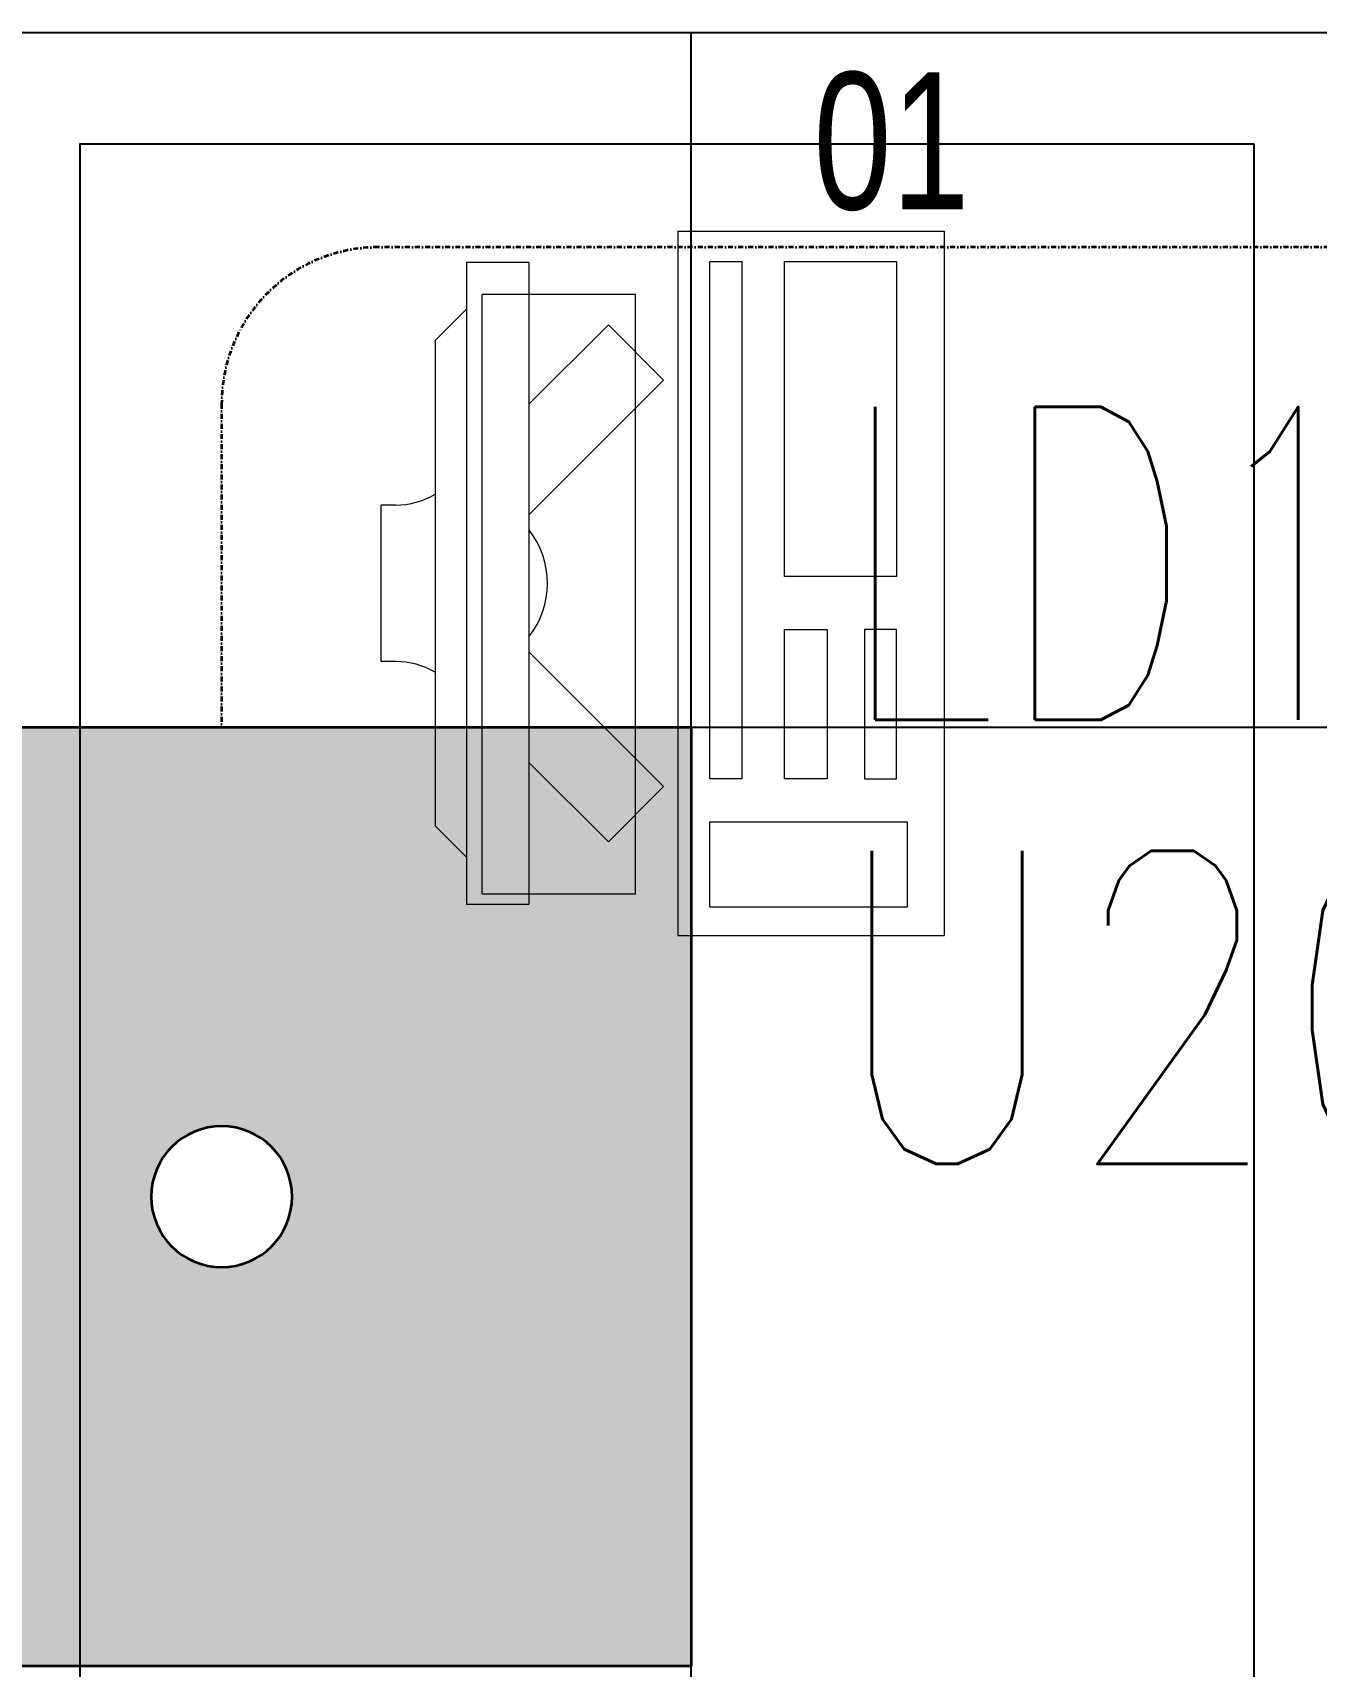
# Model space of a CAD drawing. Extents: x -12260 to 184725, y -29287 to 19916.
# Drawn here: x 11576 to 12396, y 7510 to 8554 of the extents above; entities that cross this region are included whole.
import ezdxf
from ezdxf.enums import TextEntityAlignment as Align

# ---------------------------------------------------------------- set-up
doc = ezdxf.new("R2010")
doc.units = 0
doc.header["$LTSCALE"] = 0.25
doc.linetypes.add('DASHDOT', pattern=[25.4, 12.7, -6.35, 0, -6.35])
for name, color, linetype, lineweight in [('01-First Floor-FUR$0$72_EGR_EQP_TAG', 142, 'Continuous', 5), ('01-First Floor-FUR$0$LOADING', 253, 'Continuous', 5), ('E-LITE-CIRC', 6, 'Continuous', 25), ('E-LITE-CIRC-NUMB', 6, 'Continuous', 25), ('E-LITE-CLNG', 150, 'Continuous', 35), ('E-LITE-CLNG-CNDT', 6, 'DASHDOT', 35), ('E-LITE-CTRL', 6, 'Continuous', 25), ('E-LITE-IDEN', 6, 'Continuous', 25)]:
    doc.layers.add(name, color=color, linetype=linetype, lineweight=lineweight)
doc.layers.add('01-First Floor-FUR$0$FALSE CEILING', color=251, linetype='Continuous')
doc.styles.add('01-First Floor-FUR$0$X3G_ENTITY_257CFD', font='swisscl.ttf', dxfattribs={"height": 200})
doc.styles.add('DC_SIMPLEX', font='SIMPLEX.shx', dxfattribs={"width": 0.7})

# ---------------------------------------------------------------- blocks, each defined once
blk = doc.blocks.new('*U188')
h = blk.add_hatch(color=254)
h.dxf.hatch_style = 1
h.paths.add_polyline_path([(-300, 300), (-300, -300), (300, -300), (300, 300)])
edge = h.paths.add_edge_path(flags=16)
edge.add_arc((0, 0), 45, 0, 360)
blk.add_lwpolyline([(-300, 300), (-300, -300), (300, -300), (300, 300)], close=True)
blk.add_circle((0, 0), 45)
at = {"layer": 'E-LITE-CIRC-NUMB', "style": 'DC_SIMPLEX', "width": 0.7, "flags": 8}
blk.add_attdef('CIRCUIT', text='', height=200, rotation=0, dxfattribs=at).set_placement((-473.9, 300), align=Align.RIGHT)
at = {"layer": 'E-LITE-CTRL', "style": 'DC_SIMPLEX', "width": 0.7, "flags": 8}
blk.add_attdef('CONTROL', (1118.9, -935), '', height=200, rotation=360, dxfattribs=at)
at = {"layer": 'E-LITE-IDEN', "style": 'DC_SIMPLEX', "width": 0.7, "flags": 8}
blk.add_attdef('TYPE', (460.4, 457.6), '', height=200, rotation=360, dxfattribs=at)
blk = doc.blocks.new('01-First Floor-FUR$0$ITCWLS1-P')
at = {"layer": '01-First Floor-FUR$0$LOADING'}
for p, q in [((-0.17, 0.45), (-0.17, 0)), ((-0.17, 0.45), (0, 0.45)), ((0, 0.45), (0, 0)), ((-0.2651, 0.43, 0), (-0.3051, 0.43, 0)), ((-0.3051, 0.43, 0), (-0.3051, 0.02, 0)), ((-0.2651, 0.43, 0), (-0.2651, 0.02, 0)), ((-0.1496, 0.4305), (-0.1291, 0.4305)), ((-0.1291, 0.4305), (-0.1291, 0.4089)), ((-0.197, 0.4094), (-0.295, 0.4094)), ((-0.295, 0.0264), (-0.295, 0.4094)), ((-0.197, 0.0264), (-0.197, 0.4094)), ((-0.3251, 0.38, 0), (-0.3051, 0.4, 0)), ((-0.3251, 0.38, 0), (-0.3251, 0.07, 0)), ((-0.3503, 0.275), (-0.3596, 0.275)), ((-0.3596, 0.175), (-0.3596, 0.275)), ((-0.3503, 0.175), (-0.3596, 0.175)), ((-0.3251, 0.07, 0), (-0.3051, 0.05, 0)), ((-0.197, 0.0264), (-0.295, 0.0264)), ((-0.3051, 0.02, 0), (-0.2651, 0.02, 0)), ((-0.17, 0), (0, 0))]:
    blk.add_line(p, q, dxfattribs=at)
at = {"layer": '01-First Floor-FUR$0$LOADING', "extrusion": (2.48281e-10, 3.18408e-10, -1)}
for p, q in [((-0.2651, 0.3395), (-0.2144, 0.3902)), ((-0.1791, 0.3548), (-0.2144, 0.3902)), ((-0.2651, 0.2688), (-0.1791, 0.3548))]:
    blk.add_line(p, q, dxfattribs=at)
at = {"layer": '01-First Floor-FUR$0$LOADING', "extrusion": (2.48281e-10, -3.18408e-10, -1)}
for p, q in [((-0.2651, 0.1812), (-0.1791, 0.0952)), ((-0.2651, 0.1105), (-0.2144, 0.0598)), ((-0.1791, 0.0952), (-0.2144, 0.0598))]:
    blk.add_line(p, q, dxfattribs=at)
at = {"layer": '01-First Floor-FUR$0$LOADING'}
for points in [[(-0.1291, 0.4089), (-0.1291, 0.1), (-0.1496, 0.1), (-0.1496, 0.4305)], [(-0.1496, 0.1), (-0.1496, 0.1), (-0.1496, 0.1), (-0.1496, 0.1), (-0.1496, 0.1), (-0.1496, 0.1), (-0.1496, 0.1), (-0.1496, 0.1), (-0.1496, 0.1)], [(-0.1496, 0.1), (-0.1496, 0.1), (-0.1496, 0.1), (-0.1496, 0.1), (-0.1496, 0.1), (-0.1496, 0.1), (-0.1496, 0.1), (-0.1496, 0.1), (-0.1496, 0.1), (-0.1496, 0.1), (-0.1496, 0.1), (-0.1496, 0.1), (-0.1496, 0.1), (-0.1496, 0.1), (-0.1496, 0.1), (-0.1496, 0.1), (-0.1496, 0.1), (-0.1496, 0.1)], [(-0.1496, 0.1), (-0.1496, 0.1), (-0.1496, 0.1), (-0.1496, 0.1), (-0.1496, 0.1), (-0.1496, 0.1), (-0.1496, 0.1), (-0.1496, 0.1), (-0.1496, 0.1), (-0.1496, 0.1)], [(-0.1496, 0.1), (-0.1496, 0.1), (-0.1496, 0.1), (-0.1496, 0.1), (-0.1496, 0.1), (-0.1496, 0.1), (-0.1496, 0.1)], [(-0.1496, 0.1), (-0.1496, 0.1), (-0.1496, 0.1), (-0.1496, 0.1), (-0.1496, 0.1), (-0.1496, 0.1), (-0.1496, 0.1), (-0.1496, 0.1), (-0.1496, 0.1), (-0.1496, 0.1)], [(-0.1496, 0.1), (-0.1496, 0.1), (-0.1496, 0.1), (-0.1496, 0.1), (-0.1496, 0.1), (-0.1496, 0.1), (-0.1496, 0.1), (-0.1496, 0.1), (-0.1496, 0.1), (-0.1496, 0.1), (-0.1496, 0.1), (-0.1496, 0.1), (-0.1496, 0.1), (-0.1496, 0.1), (-0.1496, 0.1)], [(-0.1496, 0.1), (-0.1496, 0.1), (-0.1496, 0.1), (-0.1496, 0.1), (-0.1496, 0.1), (-0.1496, 0.1), (-0.1496, 0.1), (-0.1496, 0.1), (-0.1496, 0.1), (-0.1496, 0.1)], [(-0.1496, 0.1), (-0.1496, 0.1), (-0.1496, 0.1), (-0.1496, 0.1), (-0.1496, 0.1), (-0.1496, 0.1), (-0.1496, 0.1), (-0.1496, 0.1), (-0.1496, 0.1), (-0.1496, 0.1)], [(-0.1496, 0.1), (-0.1496, 0.1), (-0.1496, 0.1), (-0.1496, 0.1), (-0.1496, 0.1), (-0.1496, 0.1), (-0.1496, 0.1), (-0.1496, 0.1), (-0.1496, 0.1), (-0.1496, 0.1), (-0.1496, 0.1), (-0.1496, 0.1), (-0.1496, 0.1), (-0.1496, 0.1), (-0.1496, 0.1), (-0.1496, 0.1), (-0.1496, 0.1), (-0.1496, 0.1), (-0.1496, 0.1), (-0.1496, 0.1), (-0.1496, 0.1), (-0.1496, 0.1), (-0.1496, 0.1), (-0.1496, 0.1), (-0.1496, 0.1), (-0.1496, 0.1), (-0.1496, 0.1), (-0.1496, 0.1), (-0.1496, 0.1), (-0.1496, 0.1), (-0.1496, 0.1), (-0.1496, 0.1), (-0.1496, 0.1), (-0.1496, 0.1), (-0.1496, 0.1), (-0.1496, 0.1), (-0.1496, 0.1), (-0.1496, 0.1), (-0.1496, 0.1), (-0.1496, 0.1), (-0.1496, 0.1), (-0.1496, 0.1), (-0.1496, 0.1), (-0.1496, 0.1), (-0.1496, 0.1), (-0.1496, 0.1), (-0.1496, 0.1), (-0.1496, 0.1), (-0.1496, 0.1), (-0.1496, 0.1), (-0.1496, 0.1), (-0.1496, 0.1), (-0.1496, 0.1), (-0.1496, 0.1)], [(-0.1496, 0.1), (-0.1496, 0.1), (-0.1496, 0.1), (-0.1496, 0.1), (-0.1496, 0.1), (-0.1496, 0.1), (-0.1496, 0.1), (-0.1496, 0.1), (-0.1496, 0.1), (-0.1496, 0.1), (-0.1496, 0.1), (-0.1496, 0.1), (-0.1496, 0.1), (-0.1496, 0.1), (-0.1496, 0.1), (-0.1496, 0.1), (-0.1496, 0.1), (-0.1496, 0.1), (-0.1496, 0.1), (-0.1496, 0.1), (-0.1496, 0.1), (-0.1496, 0.1), (-0.1496, 0.1), (-0.1496, 0.1), (-0.1496, 0.1), (-0.1496, 0.1), (-0.1496, 0.1), (-0.1496, 0.1), (-0.1496, 0.1), (-0.1496, 0.1), (-0.1496, 0.1), (-0.1496, 0.1), (-0.1496, 0.1), (-0.1496, 0.1), (-0.1496, 0.1), (-0.1496, 0.1), (-0.1496, 0.1), (-0.1496, 0.1), (-0.1496, 0.1), (-0.1496, 0.1), (-0.1496, 0.1), (-0.1496, 0.1), (-0.1496, 0.1), (-0.1496, 0.1), (-0.1496, 0.1), (-0.1496, 0.1), (-0.1496, 0.1), (-0.1496, 0.1), (-0.1496, 0.1), (-0.1496, 0.1), (-0.1496, 0.1), (-0.1496, 0.1), (-0.1496, 0.1), (-0.1496, 0.1), (-0.1496, 0.1), (-0.1496, 0.1), (-0.1496, 0.1), (-0.1496, 0.1), (-0.1496, 0.1), (-0.1496, 0.1), (-0.1496, 0.1), (-0.1496, 0.1), (-0.1496, 0.1), (-0.1496, 0.1), (-0.1496, 0.1), (-0.1496, 0.1), (-0.1496, 0.1), (-0.1496, 0.1), (-0.1496, 0.1), (-0.1496, 0.1), (-0.1496, 0.1), (-0.1496, 0.1), (-0.1496, 0.1), (-0.1496, 0.1), (-0.1496, 0.1), (-0.1496, 0.1), (-0.1496, 0.1), (-0.1496, 0.1), (-0.1496, 0.1), (-0.1496, 0.1), (-0.1496, 0.1), (-0.1496, 0.1), (-0.1496, 0.1), (-0.1496, 0.1), (-0.1496, 0.1), (-0.1496, 0.1), (-0.1496, 0.1), (-0.1496, 0.1), (-0.1496, 0.1)], [(-0.1496, 0.1), (-0.1496, 0.1), (-0.1496, 0.1), (-0.1496, 0.1), (-0.1496, 0.1), (-0.1496, 0.1), (-0.1496, 0.1), (-0.1496, 0.1), (-0.1496, 0.1), (-0.1496, 0.1), (-0.1496, 0.1), (-0.1496, 0.1)], [(-0.1496, 0.1), (-0.1496, 0.1), (-0.1496, 0.1), (-0.1496, 0.1), (-0.1496, 0.1), (-0.1496, 0.1), (-0.1496, 0.1)], [(-0.1496, 0.1), (-0.1496, 0.1), (-0.1496, 0.1), (-0.1496, 0.1), (-0.1496, 0.1), (-0.1496, 0.1), (-0.1496, 0.1), (-0.1496, 0.1), (-0.1496, 0.1), (-0.1496, 0.1), (-0.1496, 0.1), (-0.1496, 0.1), (-0.1496, 0.1), (-0.1496, 0.1), (-0.1496, 0.1), (-0.1496, 0.1), (-0.1496, 0.1)], [(-0.1496, 0.1), (-0.1496, 0.1), (-0.1496, 0.1), (-0.1496, 0.1), (-0.1496, 0.1), (-0.1496, 0.1), (-0.1496, 0.1), (-0.1496, 0.1), (-0.1496, 0.1), (-0.1496, 0.1), (-0.1496, 0.1), (-0.1496, 0.1), (-0.1496, 0.1), (-0.1496, 0.1), (-0.1496, 0.1), (-0.1496, 0.1), (-0.1496, 0.1), (-0.1496, 0.1), (-0.1496, 0.1), (-0.1496, 0.1), (-0.1496, 0.1), (-0.1496, 0.1), (-0.1496, 0.1), (-0.1496, 0.1), (-0.1496, 0.1), (-0.1496, 0.1), (-0.1496, 0.1), (-0.1496, 0.1), (-0.1496, 0.1), (-0.1496, 0.1), (-0.1496, 0.1), (-0.1496, 0.1), (-0.1496, 0.1), (-0.1496, 0.1), (-0.1496, 0.1), (-0.1496, 0.1), (-0.1496, 0.1), (-0.1496, 0.1), (-0.1496, 0.1), (-0.1496, 0.1), (-0.1496, 0.1), (-0.1496, 0.1), (-0.1496, 0.1), (-0.1496, 0.1), (-0.1496, 0.1), (-0.1496, 0.1), (-0.1496, 0.1), (-0.1496, 0.1), (-0.1496, 0.1), (-0.1496, 0.1), (-0.1496, 0.1), (-0.1496, 0.1), (-0.1496, 0.1), (-0.1496, 0.1), (-0.1496, 0.1), (-0.1496, 0.1), (-0.1496, 0.1), (-0.1496, 0.1), (-0.1496, 0.1), (-0.1496, 0.1), (-0.1496, 0.1), (-0.1496, 0.1), (-0.1496, 0.1), (-0.1496, 0.1), (-0.1496, 0.1), (-0.1496, 0.1), (-0.1496, 0.1), (-0.1496, 0.1), (-0.1496, 0.1), (-0.1496, 0.1), (-0.1496, 0.1), (-0.1496, 0.1), (-0.1496, 0.1), (-0.1496, 0.1), (-0.1496, 0.1), (-0.1496, 0.1), (-0.1496, 0.1), (-0.1496, 0.1), (-0.1496, 0.1), (-0.1496, 0.1), (-0.1496, 0.1), (-0.1496, 0.1), (-0.1496, 0.1), (-0.1496, 0.1), (-0.1496, 0.1), (-0.1496, 0.1), (-0.1496, 0.1), (-0.1496, 0.1), (-0.1496, 0.1), (-0.1496, 0.1), (-0.1496, 0.1), (-0.1496, 0.1), (-0.1496, 0.1), (-0.1496, 0.1), (-0.1496, 0.1), (-0.1496, 0.1), (-0.1496, 0.1), (-0.1496, 0.1), (-0.1496, 0.1), (-0.1496, 0.1), (-0.1496, 0.1), (-0.1496, 0.1), (-0.1496, 0.1), (-0.1496, 0.1), (-0.1496, 0.1), (-0.1496, 0.1), (-0.1496, 0.1), (-0.1496, 0.1), (-0.1496, 0.1), (-0.1496, 0.1), (-0.1496, 0.1)], [(-0.1496, 0.1), (-0.1496, 0.1), (-0.1496, 0.1), (-0.1496, 0.1), (-0.1496, 0.1), (-0.1496, 0.1), (-0.1496, 0.1), (-0.1496, 0.1)]]:
    blk.add_lwpolyline(points, dxfattribs=at)
for points in [[(-0.1019, 0.4305), (-0.0304, 0.4305), (-0.0304, 0.2294), (-0.1019, 0.2294)], [(-0.1019, 0.1954), (-0.0747, 0.1954), (-0.0747, 0.1), (-0.1019, 0.1)], [(-0.0304, 0.1954), (-0.0508, 0.1954), (-0.0508, 0.1), (-0.0304, 0.1)], [(-0.1496, 0.1), (-0.1496, 0.1), (-0.1496, 0.1), (-0.1496, 0.1), (-0.1496, 0.1), (-0.1496, 0.1), (-0.1496, 0.1), (-0.1496, 0.1), (-0.1496, 0.1), (-0.1496, 0.1), (-0.1496, 0.1), (-0.1496, 0.1), (-0.1496, 0.1), (-0.1496, 0.1), (-0.1496, 0.1), (-0.1496, 0.1), (-0.1496, 0.1), (-0.1496, 0.1), (-0.1496, 0.1), (-0.1496, 0.1), (-0.1496, 0.1), (-0.1496, 0.1), (-0.1496, 0.1), (-0.1496, 0.1), (-0.1496, 0.1), (-0.1496, 0.1), (-0.1496, 0.1), (-0.1496, 0.1), (-0.1496, 0.1), (-0.1496, 0.1), (-0.1496, 0.1), (-0.1496, 0.1), (-0.1496, 0.1), (-0.1496, 0.1), (-0.1496, 0.1), (-0.1496, 0.1), (-0.1496, 0.1), (-0.1496, 0.1), (-0.1496, 0.1), (-0.1496, 0.1), (-0.1496, 0.1), (-0.1496, 0.1), (-0.1496, 0.1), (-0.1496, 0.1), (-0.1496, 0.1), (-0.1496, 0.1), (-0.1496, 0.1), (-0.1496, 0.1), (-0.1496, 0.1), (-0.1496, 0.1), (-0.1496, 0.1), (-0.1496, 0.1), (-0.1496, 0.1), (-0.1496, 0.1), (-0.1496, 0.1), (-0.1496, 0.1), (-0.1496, 0.1), (-0.1496, 0.1), (-0.1496, 0.1), (-0.1496, 0.1), (-0.1496, 0.1), (-0.1496, 0.1), (-0.1496, 0.1), (-0.1496, 0.1), (-0.1496, 0.1), (-0.1496, 0.1), (-0.1496, 0.1), (-0.1496, 0.1), (-0.1496, 0.1), (-0.1496, 0.1), (-0.1496, 0.1), (-0.1496, 0.1), (-0.1496, 0.1), (-0.1496, 0.1), (-0.1496, 0.1), (-0.1496, 0.1), (-0.1496, 0.1), (-0.1496, 0.1), (-0.1496, 0.1), (-0.1496, 0.1), (-0.1496, 0.1), (-0.1496, 0.1), (-0.1496, 0.1), (-0.1496, 0.1), (-0.1496, 0.1), (-0.1496, 0.1), (-0.1496, 0.1), (-0.1496, 0.1), (-0.1496, 0.1), (-0.1496, 0.1), (-0.1496, 0.1), (-0.1496, 0.1), (-0.1496, 0.1), (-0.1496, 0.1), (-0.1496, 0.1), (-0.1496, 0.1), (-0.1496, 0.1), (-0.1496, 0.1), (-0.1496, 0.1), (-0.1496, 0.1), (-0.1496, 0.1), (-0.1496, 0.1), (-0.1496, 0.1), (-0.1496, 0.1), (-0.1496, 0.1), (-0.1496, 0.1), (-0.1496, 0.1), (-0.1496, 0.1), (-0.1496, 0.1), (-0.1496, 0.1), (-0.1496, 0.1), (-0.1496, 0.1), (-0.1496, 0.1), (-0.1496, 0.1), (-0.1496, 0.1), (-0.1496, 0.1), (-0.1496, 0.1), (-0.1496, 0.1), (-0.1496, 0.1), (-0.1496, 0.1), (-0.1496, 0.1), (-0.1496, 0.1), (-0.1496, 0.1), (-0.1496, 0.1), (-0.1496, 0.1), (-0.1496, 0.1), (-0.1496, 0.1), (-0.1496, 0.1), (-0.1496, 0.1), (-0.1496, 0.1), (-0.1496, 0.1), (-0.1496, 0.1), (-0.1496, 0.1), (-0.1496, 0.1), (-0.1496, 0.1), (-0.1496, 0.1), (-0.1496, 0.1), (-0.1496, 0.1), (-0.1496, 0.1), (-0.1496, 0.1), (-0.1496, 0.1), (-0.1496, 0.1), (-0.1496, 0.1), (-0.1496, 0.1), (-0.1496, 0.1), (-0.1496, 0.1), (-0.1496, 0.1), (-0.1496, 0.1), (-0.1496, 0.1), (-0.1496, 0.1), (-0.1496, 0.1), (-0.1496, 0.1), (-0.1496, 0.1), (-0.1496, 0.1), (-0.1496, 0.1), (-0.1496, 0.1), (-0.1496, 0.1), (-0.1496, 0.1), (-0.1496, 0.1), (-0.1496, 0.1), (-0.1496, 0.1), (-0.1496, 0.1), (-0.1496, 0.1), (-0.1496, 0.1), (-0.1496, 0.1), (-0.1496, 0.1), (-0.1496, 0.1), (-0.1496, 0.1), (-0.1496, 0.1), (-0.1496, 0.1), (-0.1496, 0.1), (-0.1496, 0.1), (-0.1496, 0.1), (-0.1496, 0.1), (-0.1496, 0.1), (-0.1496, 0.1), (-0.1496, 0.1), (-0.1496, 0.1), (-0.1496, 0.1), (-0.1496, 0.1), (-0.1496, 0.1), (-0.1496, 0.1), (-0.1496, 0.1), (-0.1496, 0.1), (-0.1496, 0.1), (-0.1496, 0.1), (-0.1496, 0.1), (-0.1496, 0.1), (-0.1496, 0.1), (-0.1496, 0.1), (-0.1496, 0.1), (-0.1496, 0.1), (-0.1496, 0.1), (-0.1496, 0.1), (-0.1496, 0.1), (-0.1496, 0.1), (-0.1496, 0.1), (-0.1496, 0.1), (-0.1496, 0.1), (-0.1496, 0.1), (-0.1496, 0.1), (-0.1496, 0.1), (-0.1496, 0.1), (-0.1496, 0.1), (-0.1496, 0.1), (-0.1496, 0.1), (-0.1496, 0.1), (-0.1496, 0.1), (-0.1496, 0.1), (-0.1496, 0.1), (-0.1496, 0.1), (-0.1496, 0.1), (-0.1496, 0.1), (-0.1496, 0.1), (-0.1496, 0.1), (-0.1496, 0.1), (-0.1496, 0.1), (-0.1496, 0.1), (-0.1496, 0.1), (-0.1496, 0.1), (-0.1496, 0.1), (-0.1496, 0.1), (-0.1496, 0.1), (-0.1496, 0.1), (-0.1496, 0.1), (-0.1496, 0.1), (-0.1496, 0.1), (-0.1496, 0.1), (-0.1496, 0.1), (-0.1496, 0.1), (-0.1496, 0.1), (-0.1496, 0.1), (-0.1496, 0.1), (-0.1496, 0.1), (-0.1496, 0.1), (-0.1496, 0.1), (-0.1496, 0.1), (-0.1496, 0.1), (-0.1496, 0.1), (-0.1496, 0.1), (-0.1496, 0.1), (-0.1496, 0.1), (-0.1496, 0.1), (-0.1496, 0.1), (-0.1496, 0.1), (-0.1496, 0.1), (-0.1496, 0.1), (-0.1496, 0.1), (-0.1496, 0.1), (-0.1496, 0.1), (-0.1496, 0.1), (-0.1496, 0.1), (-0.1496, 0.1), (-0.1496, 0.1), (-0.1496, 0.1), (-0.1496, 0.1), (-0.1496, 0.1), (-0.1496, 0.1), (-0.1496, 0.1), (-0.1496, 0.1), (-0.1496, 0.1), (-0.1496, 0.1), (-0.1496, 0.1), (-0.1496, 0.1), (-0.1496, 0.1), (-0.1496, 0.1), (-0.1496, 0.1), (-0.1496, 0.1), (-0.1496, 0.1), (-0.1496, 0.1), (-0.1496, 0.1), (-0.1496, 0.1), (-0.1496, 0.1), (-0.1496, 0.1), (-0.1496, 0.1), (-0.1496, 0.1), (-0.1496, 0.1)], [(-0.1496, 0.1), (-0.1496, 0.1), (-0.1496, 0.1), (-0.1496, 0.1), (-0.1496, 0.1), (-0.1496, 0.1), (-0.1496, 0.1), (-0.1496, 0.1), (-0.1496, 0.1), (-0.1496, 0.1), (-0.1496, 0.1), (-0.1496, 0.1), (-0.1496, 0.1), (-0.1496, 0.1), (-0.1496, 0.1), (-0.1496, 0.1), (-0.1496, 0.1), (-0.1496, 0.1), (-0.1496, 0.1), (-0.1496, 0.1), (-0.1496, 0.1), (-0.1496, 0.1), (-0.1496, 0.1), (-0.1496, 0.1), (-0.1496, 0.1), (-0.1496, 0.1), (-0.1496, 0.1), (-0.1496, 0.1), (-0.1496, 0.1), (-0.1496, 0.1), (-0.1496, 0.1), (-0.1496, 0.1), (-0.1496, 0.1), (-0.1496, 0.1), (-0.1496, 0.1), (-0.1496, 0.1), (-0.1496, 0.1), (-0.1496, 0.1), (-0.1496, 0.1), (-0.1496, 0.1), (-0.1496, 0.1), (-0.1496, 0.1), (-0.1496, 0.1), (-0.1496, 0.1), (-0.1496, 0.1), (-0.1496, 0.1), (-0.1496, 0.1), (-0.1496, 0.1), (-0.1496, 0.1), (-0.1496, 0.1), (-0.1496, 0.1), (-0.1496, 0.1), (-0.1496, 0.1), (-0.1496, 0.1), (-0.1496, 0.1), (-0.1496, 0.1), (-0.1496, 0.1), (-0.1496, 0.1), (-0.1496, 0.1), (-0.1496, 0.1), (-0.1496, 0.1), (-0.1496, 0.1), (-0.1496, 0.1), (-0.1496, 0.1), (-0.1496, 0.1), (-0.1496, 0.1), (-0.1496, 0.1), (-0.1496, 0.1), (-0.1496, 0.1), (-0.1496, 0.1), (-0.1496, 0.1), (-0.1496, 0.1), (-0.1496, 0.1), (-0.1496, 0.1), (-0.1496, 0.1), (-0.1496, 0.1), (-0.1496, 0.1), (-0.1496, 0.1), (-0.1496, 0.1), (-0.1496, 0.1), (-0.1496, 0.1), (-0.1496, 0.1), (-0.1496, 0.1), (-0.1496, 0.1), (-0.1496, 0.1), (-0.1496, 0.1), (-0.1496, 0.1), (-0.1496, 0.1), (-0.1496, 0.1), (-0.1496, 0.1), (-0.1496, 0.1), (-0.1496, 0.1), (-0.1496, 0.1), (-0.1496, 0.1), (-0.1496, 0.1), (-0.1496, 0.1), (-0.1496, 0.1), (-0.1496, 0.1), (-0.1496, 0.1), (-0.1496, 0.1), (-0.1496, 0.1), (-0.1496, 0.1), (-0.1496, 0.1), (-0.1496, 0.1), (-0.1496, 0.1), (-0.1496, 0.1), (-0.1496, 0.1), (-0.1496, 0.1), (-0.1496, 0.1), (-0.1496, 0.1), (-0.1496, 0.1), (-0.1496, 0.1), (-0.1496, 0.1), (-0.1496, 0.1), (-0.1496, 0.1), (-0.1496, 0.1), (-0.1496, 0.1), (-0.1496, 0.1), (-0.1496, 0.1), (-0.1496, 0.1), (-0.1496, 0.1), (-0.1496, 0.1), (-0.1496, 0.1), (-0.1496, 0.1), (-0.1496, 0.1), (-0.1496, 0.1), (-0.1496, 0.1), (-0.1496, 0.1), (-0.1496, 0.1), (-0.1496, 0.1), (-0.1496, 0.1), (-0.1496, 0.1), (-0.1496, 0.1), (-0.1496, 0.1), (-0.1496, 0.1), (-0.1496, 0.1), (-0.1496, 0.1), (-0.1496, 0.1), (-0.1496, 0.1), (-0.1496, 0.1), (-0.1496, 0.1), (-0.1496, 0.1), (-0.1496, 0.1), (-0.1496, 0.1), (-0.1496, 0.1), (-0.1496, 0.1), (-0.1496, 0.1), (-0.1496, 0.1), (-0.1496, 0.1), (-0.1496, 0.1), (-0.1496, 0.1), (-0.1496, 0.1), (-0.1496, 0.1), (-0.1496, 0.1), (-0.1496, 0.1), (-0.1496, 0.1), (-0.1496, 0.1), (-0.1496, 0.1), (-0.1496, 0.1), (-0.1496, 0.1), (-0.1496, 0.1), (-0.1496, 0.1), (-0.1496, 0.1), (-0.1496, 0.1), (-0.1496, 0.1), (-0.1496, 0.1), (-0.1496, 0.1), (-0.1496, 0.1), (-0.1496, 0.1), (-0.1496, 0.1), (-0.1496, 0.1), (-0.1496, 0.1), (-0.1496, 0.1), (-0.1496, 0.1), (-0.1496, 0.1), (-0.1496, 0.1), (-0.1496, 0.1), (-0.1496, 0.1), (-0.1496, 0.1), (-0.1496, 0.1), (-0.1496, 0.1), (-0.1496, 0.1), (-0.1496, 0.1), (-0.1496, 0.1), (-0.1496, 0.1), (-0.1496, 0.1), (-0.1496, 0.1), (-0.1496, 0.1), (-0.1496, 0.1), (-0.1496, 0.1), (-0.1496, 0.1), (-0.1496, 0.1), (-0.1496, 0.1), (-0.1496, 0.1), (-0.1496, 0.1), (-0.1496, 0.1), (-0.1496, 0.1), (-0.1496, 0.1), (-0.1496, 0.1), (-0.1496, 0.1), (-0.1496, 0.1), (-0.1496, 0.1), (-0.1496, 0.1), (-0.1496, 0.1), (-0.1496, 0.1), (-0.1496, 0.1), (-0.1496, 0.1), (-0.1496, 0.1), (-0.1496, 0.1), (-0.1496, 0.1), (-0.1496, 0.1), (-0.1496, 0.1), (-0.1496, 0.1), (-0.1496, 0.1)], [(-0.1496, 0.1), (-0.1496, 0.1), (-0.1496, 0.1), (-0.1496, 0.1), (-0.1496, 0.1), (-0.1496, 0.1), (-0.1496, 0.1), (-0.1496, 0.1), (-0.1496, 0.1), (-0.1496, 0.1), (-0.1496, 0.1), (-0.1496, 0.1), (-0.1496, 0.1), (-0.1496, 0.1), (-0.1496, 0.1), (-0.1496, 0.1), (-0.1496, 0.1), (-0.1496, 0.1), (-0.1496, 0.1), (-0.1496, 0.1), (-0.1496, 0.1), (-0.1496, 0.1), (-0.1496, 0.1), (-0.1496, 0.1), (-0.1496, 0.1), (-0.1496, 0.1), (-0.1496, 0.1), (-0.1496, 0.1), (-0.1496, 0.1), (-0.1496, 0.1), (-0.1496, 0.1), (-0.1496, 0.1), (-0.1496, 0.1), (-0.1496, 0.1), (-0.1496, 0.1), (-0.1496, 0.1), (-0.1496, 0.1), (-0.1496, 0.1), (-0.1496, 0.1), (-0.1496, 0.1), (-0.1496, 0.1), (-0.1496, 0.1), (-0.1496, 0.1), (-0.1496, 0.1), (-0.1496, 0.1), (-0.1496, 0.1), (-0.1496, 0.1), (-0.1496, 0.1), (-0.1496, 0.1), (-0.1496, 0.1), (-0.1496, 0.1), (-0.1496, 0.1), (-0.1496, 0.1), (-0.1496, 0.1), (-0.1496, 0.1), (-0.1496, 0.1), (-0.1496, 0.1), (-0.1496, 0.1), (-0.1496, 0.1), (-0.1496, 0.1), (-0.1496, 0.1), (-0.1496, 0.1), (-0.1496, 0.1), (-0.1496, 0.1), (-0.1496, 0.1), (-0.1496, 0.1), (-0.1496, 0.1), (-0.1496, 0.1), (-0.1496, 0.1), (-0.1496, 0.1), (-0.1496, 0.1), (-0.1496, 0.1), (-0.1496, 0.1), (-0.1496, 0.1), (-0.1496, 0.1), (-0.1496, 0.1), (-0.1496, 0.1), (-0.1496, 0.1), (-0.1496, 0.1), (-0.1496, 0.1), (-0.1496, 0.1), (-0.1496, 0.1), (-0.1496, 0.1), (-0.1496, 0.1), (-0.1496, 0.1), (-0.1496, 0.1), (-0.1496, 0.1), (-0.1496, 0.1), (-0.1496, 0.1), (-0.1496, 0.1), (-0.1496, 0.1), (-0.1496, 0.1), (-0.1496, 0.1), (-0.1496, 0.1), (-0.1496, 0.1), (-0.1496, 0.1), (-0.1496, 0.1), (-0.1496, 0.1), (-0.1496, 0.1), (-0.1496, 0.1), (-0.1496, 0.1), (-0.1496, 0.1), (-0.1496, 0.1), (-0.1496, 0.1), (-0.1496, 0.1), (-0.1496, 0.1), (-0.1496, 0.1), (-0.1496, 0.1), (-0.1496, 0.1), (-0.1496, 0.1), (-0.1496, 0.1), (-0.1496, 0.1), (-0.1496, 0.1), (-0.1496, 0.1), (-0.1496, 0.1), (-0.1496, 0.1), (-0.1496, 0.1), (-0.1496, 0.1), (-0.1496, 0.1), (-0.1496, 0.1), (-0.1496, 0.1), (-0.1496, 0.1), (-0.1496, 0.1), (-0.1496, 0.1), (-0.1496, 0.1), (-0.1496, 0.1), (-0.1496, 0.1), (-0.1496, 0.1), (-0.1496, 0.1), (-0.1496, 0.1), (-0.1496, 0.1), (-0.1496, 0.1), (-0.1496, 0.1), (-0.1496, 0.1), (-0.1496, 0.1), (-0.1496, 0.1), (-0.1496, 0.1), (-0.1496, 0.1), (-0.1496, 0.1), (-0.1496, 0.1), (-0.1496, 0.1), (-0.1496, 0.1), (-0.1496, 0.1), (-0.1496, 0.1), (-0.1496, 0.1), (-0.1496, 0.1), (-0.1496, 0.1), (-0.1496, 0.1), (-0.1496, 0.1), (-0.1496, 0.1), (-0.1496, 0.1), (-0.1496, 0.1), (-0.1496, 0.1), (-0.1496, 0.1), (-0.1496, 0.1), (-0.1496, 0.1), (-0.1496, 0.1), (-0.1496, 0.1), (-0.1496, 0.1), (-0.1496, 0.1), (-0.1496, 0.1), (-0.1496, 0.1), (-0.1496, 0.1), (-0.1496, 0.1), (-0.1496, 0.1), (-0.1496, 0.1), (-0.1496, 0.1), (-0.1496, 0.1), (-0.1496, 0.1), (-0.1496, 0.1), (-0.1496, 0.1), (-0.1496, 0.1), (-0.1496, 0.1), (-0.1496, 0.1), (-0.1496, 0.1), (-0.1496, 0.1), (-0.1496, 0.1), (-0.1496, 0.1), (-0.1496, 0.1), (-0.1496, 0.1), (-0.1496, 0.1), (-0.1496, 0.1), (-0.1496, 0.1), (-0.1496, 0.1), (-0.1496, 0.1), (-0.1496, 0.1), (-0.1496, 0.1), (-0.1496, 0.1), (-0.1496, 0.1), (-0.1496, 0.1), (-0.1496, 0.1), (-0.1496, 0.1), (-0.1496, 0.1), (-0.1496, 0.1), (-0.1496, 0.1), (-0.1496, 0.1), (-0.1496, 0.1), (-0.1496, 0.1), (-0.1496, 0.1), (-0.1496, 0.1), (-0.1496, 0.1), (-0.1496, 0.1), (-0.1496, 0.1), (-0.1496, 0.1), (-0.1496, 0.1), (-0.1496, 0.1), (-0.1496, 0.1), (-0.1496, 0.1), (-0.1496, 0.1), (-0.1496, 0.1), (-0.1496, 0.1), (-0.1496, 0.1), (-0.1496, 0.1), (-0.1496, 0.1), (-0.1496, 0.1), (-0.1496, 0.1), (-0.1496, 0.1), (-0.1496, 0.1), (-0.1496, 0.1)], [(-0.1496, 0.0727), (-0.0236, 0.0727), (-0.0236, 0.0182), (-0.1496, 0.0182)]]:
    blk.add_lwpolyline(points, close=True, dxfattribs=at)
for centre, radius, start, end in [((-0.3503, 0.325), 0.05, 270, 300.3093), ((-0.3089, 0.225), 0.0556, 321.9431, 38.0569), ((-0.3503, 0.125), 0.05, 59.6907, 90)]:
    blk.add_arc(centre, radius, start, end, dxfattribs=at)
blk = doc.blocks.new('01-First Floor-FUR')
at = {"layer": '01-First Floor-FUR$0$FALSE CEILING', "linetype": 'Continuous'}
for p, q in [((11996.4, 5110), (11996.4, 8553.5)), ((8396.4, 8110), (13106, 8110))]:
    blk.add_line(p, q, dxfattribs=at)
at = {"layer": '01-First Floor-FUR$0$FALSE CEILING'}
blk.add_lwpolyline([(13106, 8553.5), (8396.4, 8553.5), (8396.4, 5110), (13106, 5110)], close=True, dxfattribs=at)
at = {"layer": '01-First Floor-FUR$0$FALSE CEILING', "elevation": -0.1}
blk.add_lwpolyline([(12356, 8482.3), (11606, 8482.3), (11606, 6982.3), (12356, 6982.3)], close=True, dxfattribs=at)
at = {"layer": '01-First Floor-FUR$0$LOADING', "elevation": -0.1}
blk.add_lwpolyline([(12356, 8482.3), (11606, 8482.3), (11606, 6982.3), (12356, 6982.3)], close=True, dxfattribs=at)
at = {"layer": '01-First Floor-FUR$0$LOADING', "extrusion": (8.01373e-06, 1.9399e-16, 1), "xscale": 1000.000000000009, "yscale": 1000.000000000009, "zscale": 1000.000000000009}
blk.add_blockref('01-First Floor-FUR$0$ITCWLS1-P', (12157.9, 7976.8, 0), dxfattribs=at)
at = {"layer": '01-First Floor-FUR$0$72_EGR_EQP_TAG', "insert": (12124.4, 8528.2, -0.1), "char_height": 87.47, "attachment_point": 2, "style": '01-First Floor-FUR$0$X3G_ENTITY_257CFD'}
blk.add_mtext('01', dxfattribs=at)

msp = doc.modelspace()

# ---------------------------------------------------------------- linework, layer by layer
at = {"layer": 'E-LITE-CLNG-CNDT', "color": 1}
msp.add_lwpolyline([(16006, 8140), (16006, 8316.5, 0.414214), (15906, 8416.5), (11796.5, 8416.5, 0.414214), (11696.5, 8316.5), (11696.5, 8110)], format="xyb", dxfattribs=at)

# ---------------------------------------------------------------- block references
at = {"layer": 'E-LITE-CLNG'}
ref = msp.add_blockref('*U188', (11696.5, 7810), dxfattribs=dict(at, xscale=-1))
ref.add_attrib('TYPE', 'LD1', (12090, 8114.5), dxfattribs={"layer": 'E-LITE-IDEN', "height": 200, "rotation": 0, "style": 'DC_SIMPLEX', "width": 0.7, "flags": 8})
at = {"layer": 'E-LITE-CLNG-CNDT'}
msp.add_blockref('01-First Floor-FUR', (0, 0), dxfattribs=at)

# ---------------------------------------------------------------- texts
at = {"layer": 'E-LITE-CIRC', "style": 'DC_SIMPLEX', "width": 0.8}
msp.add_text('U20', height=200, rotation=0, dxfattribs=at).set_placement((12084.4, 7830.9, 0))

doc.saveas('drawing.dxf')
